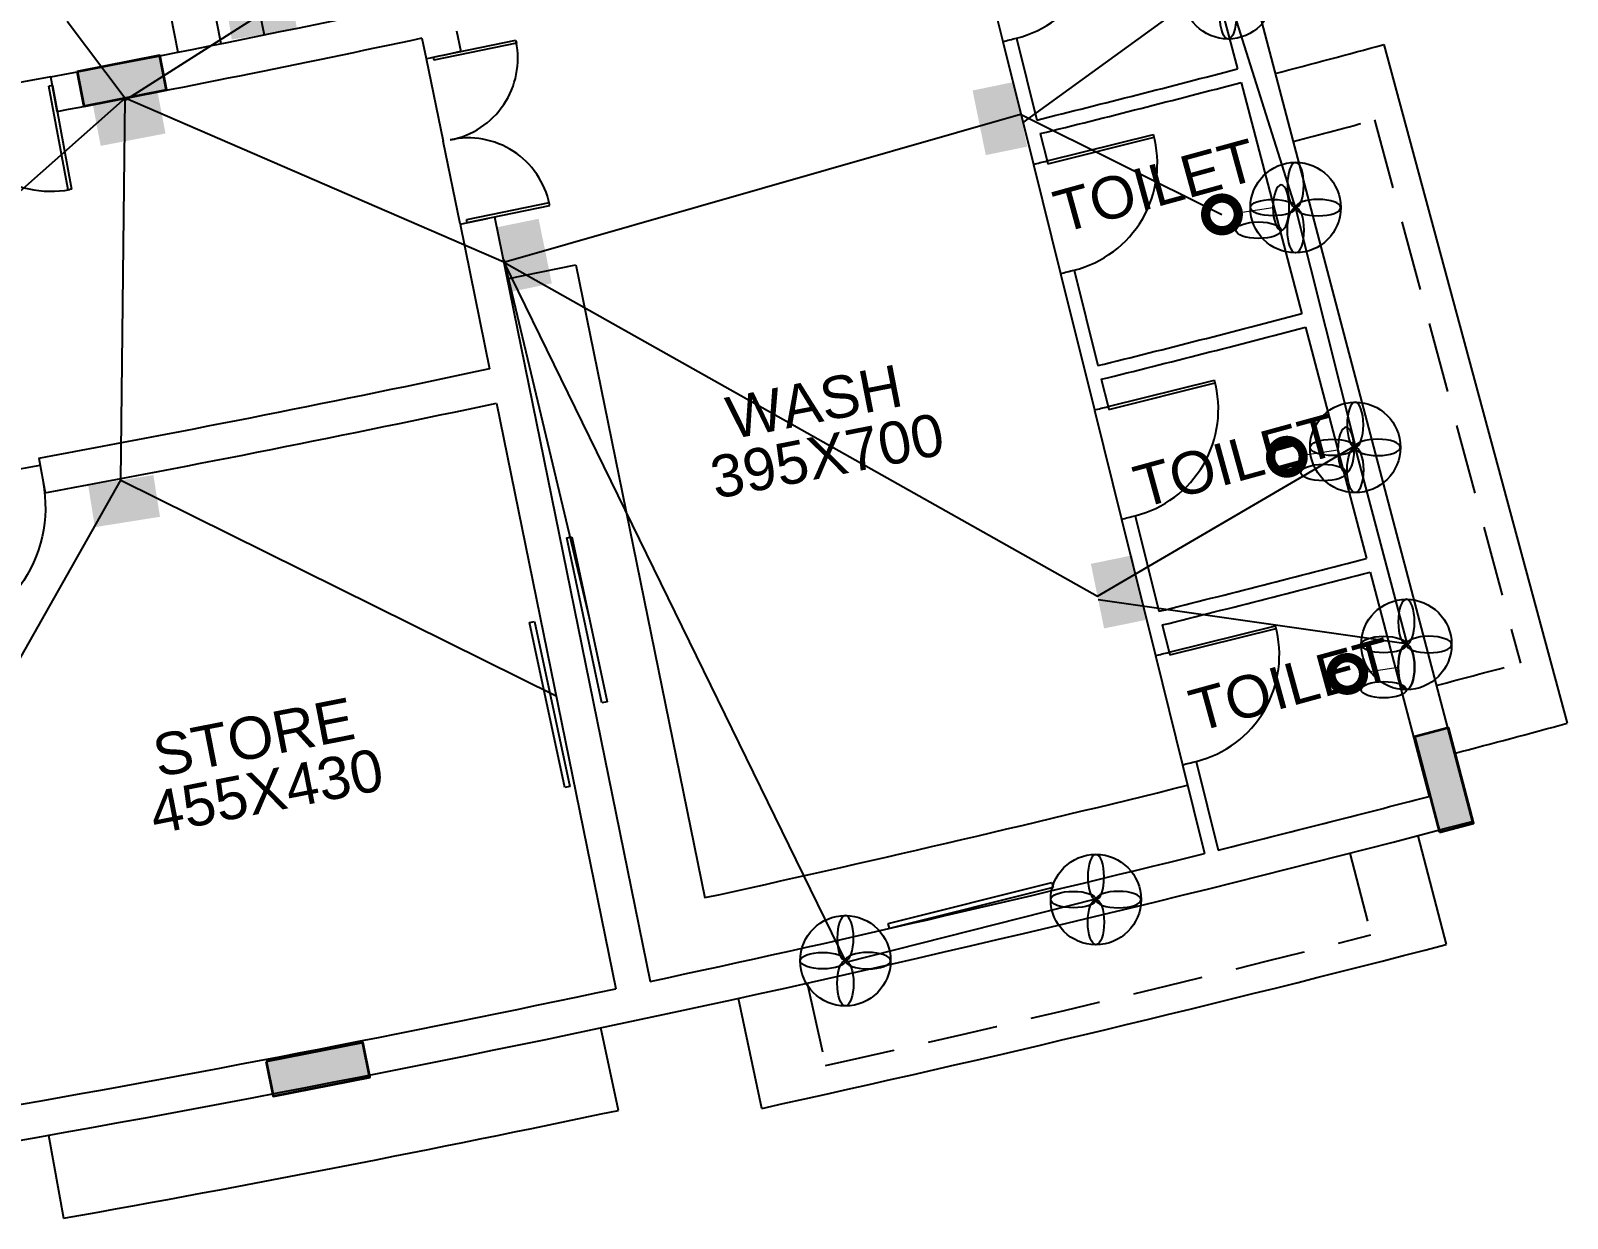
# Model space of a CAD drawing. Header units: inches. Extents: x -221585 to 401252, y -284294 to 332380.
# Drawn here: x 147319 to 148412, y 38702 to 39547 of the extents above; entities that cross this region are included whole.
import ezdxf
from ezdxf.enums import TextEntityAlignment as Align

# ---------------------------------------------------------------- set-up
doc = ezdxf.new("R2010")
doc.units = ezdxf.units.IN
doc.header["$MEASUREMENT"] = 0
doc.linetypes.add('HIDDEN', pattern=[0.375, 0.25, -0.125])
doc.layers.add('A-TEXT', color=3, linetype='Continuous')
doc.layers.add('column fa 25', color=3, linetype='Continuous', lineweight=35)
doc.layers.add('PIE', color=7, linetype='Continuous', lineweight=15)
doc.styles.get("Standard").update_dxf_attribs({"font": 'arial.ttf'})

# ---------------------------------------------------------------- blocks, each defined once
blk = doc.blocks.new('RYTRTRTRTRT')
at = {"color": 1}
for p, q in [((42.51784281896418, 61.1534602869689), (42.51784281896418, 61.75346028696891)), ((42.51784281896418, 61.75346028696891), (42.53784281896421, 61.75346028696891)), ((42.53784281896421, 61.75346028696891), (42.53784281896421, 61.1534602869689)), ((43.71784281896418, 61.75346028696891), (43.6978428189642, 61.75346028696891)), ((43.6978428189642, 61.75346028696891), (43.6978428189642, 61.1534602869689)), ((43.71784281896418, 61.1534602869689), (43.71784281896418, 61.75346028696891)), ((42.51784281896418, 61.1534602869689), (42.53784281896421, 61.1534602869689)), ((42.51784281896418, 61.10346028696891), (43.11784281896421, 61.10346028696891)), ((43.71784281896418, 61.10346028696891), (43.11784281896421, 61.10346028696891)), ((43.71784281896418, 61.1534602869689), (43.6978428189642, 61.1534602869689))]:
    blk.add_line(p, q, dxfattribs=at)
for centre, start, end in [((42.5278428189642, 61.16337695363558), 359.037068388323, 90.00000000000027), ((43.70784281896417, 61.16337695363558), 90, 180.9629316116769)]:
    blk.add_arc(centre, 0.5900833333333324, start, end, dxfattribs=at)
blk = doc.blocks.new('FEGREGRE')
at = {"color": 20, "ltscale": 10}
for p, q in [((357183.5731508203, 114115.4771461716, 0.8421725082232377), (357203.7039292504, 114038.0554099902, 0.4210862541116189)), ((356717.0507664894, 113921.5866897664, 0.4210862541116189), (356700.3435475476, 113999.6794120376, 0.4210862541116189)), ((356615.0957505555, 113920.1474458802, 0.4210862541116189), (356602.5564011558, 113978.758752379, 0.4210862541116189)), ((356209.8131552041, 113902.5001655122, 0.4210862541116189), (356220.2916708002, 113843.4123208981, 0.4210862541116189))]:
    blk.add_line(p, q, dxfattribs=at)
for radius, start, end in [(12848.5, 282.3434219765919, 284.5749974342208), (12828.5, 280.1008292623364, 281.8972090181981)]:
    blk.add_arc((353970.4168312088, 126473.0788032789, 0.4210862541116189), radius, start, end, dxfattribs=at)
blk = doc.blocks.new('TRTH')
at = {"color": 1, "ltscale": 8}
for p, q in [((-589.8393136805753, -68.75925391937484), (-589.8393136805753, -67.97951037179017)), ((-589.8193136805753, -68.75925391937484), (-589.8193136805753, -67.97925391937488)), ((-589.8393136805753, -68.75925391937484), (-589.8193136805753, -68.75925391937484)), ((-589.8393136805753, -68.85925391937485), (-589.0393136805752, -68.85925391937485))]:
    blk.add_line(p, q, dxfattribs=at)
blk.add_arc((-589.8193136805753, -68.75925391937484), 0.7799999999999728, 0, 91.4692835813525, dxfattribs=at)
blk = doc.blocks.new('ddfe')
at = {"layer": 'column fa 25', "ltscale": 10}
h = blk.add_hatch(color=3, dxfattribs=at)
h.set_gradient(color1=(141, 141, 141), color2=(145, 145, 145), one_color=1, tint=0.5699999928474426, name='CYLINDER')
h.paths.add_polyline_path([(177039.0371168449, 119902.3598854549), (177064.0371168449, 119902.3598854549), (177064.0371168449, 119962.3598854549), (177039.0371168449, 119962.3598854549)])
at = {"layer": 'column fa 25', "color": 2, "ltscale": 10}
blk.add_lwpolyline([(177039.0371168449, 119902.3598854549), (177064.0371168449, 119902.3598854549), (177064.0371168449, 119962.3598854549), (177039.0371168449, 119962.3598854549)], close=True, dxfattribs=at)
blk = doc.blocks.new('dd')
at = {"layer": 'column fa 25', "ltscale": 10}
h = blk.add_hatch(color=3, dxfattribs=at)
h.set_gradient(color1=(141, 141, 141), color2=(145, 145, 145), one_color=1, tint=0.5699999928474426, name='CYLINDER')
h.paths.add_polyline_path([(177327.7670854307, 119885.9636786617), (177352.7670854306, 119885.9636786617), (177352.7670854306, 119955.9636786617), (177327.7670854306, 119955.9636786617)])
at = {"layer": 'column fa 25', "color": 1, "ltscale": 10}
blk.add_lwpolyline([(177327.7670854307, 119885.9636786617), (177352.7670854307, 119885.9636786617), (177352.7670854307, 119955.9636786617), (177327.7670854307, 119955.9636786617)], close=True, dxfattribs=at)

msp = doc.modelspace()

# ---------------------------------------------------------------- linework, layer by layer
at = {"color": 4, "ltscale": 8}
for p, q in [((147923.876879297, 40580.28402103329, 0.4210862541116874), (148344.109049236, 38984.67622002942, 0.4210862541116874)), ((148137.6928456979, 39669.72125179099), (148177.1812592759, 39519.82581864393, 0.4210862541116874)), ((148179.7280966008, 39510.15556064298, 0.4210862541116874), (148223.0243302756, 39345.76117785339, 0.4210862541116874)), ((148225.5711675014, 39336.09092022915, 0.4210862541116874), (148268.8673995259, 39171.6965437053, 0.4210862541116874)), ((148271.4142366567, 39162.02628644166, 0.4210862541116874), (148313.4347927361, 39002.47560974641, 0.4210862541116874))]:
    msp.add_line(p, q, dxfattribs=at)
at = {"color": 2, "ltscale": 8}
for p, q in [((147407.3274411166, 39771.66623013944, 0.4302885677967264), (147454.1615672569, 39537.8098326886, 0.4389928785193312)), ((147437.4186336337, 39777.73331023869, 0.4303250302276605), (147484.8614747371, 39543.99964379752, 0.4390300785490589)), ((147377.2178999898, 39765.67699232802, 0.4302491849005297), (147423.4429399929, 39531.6994385398, 0.4389526989462261))]:
    msp.add_line(p, q, dxfattribs=at)
at = {"color": 6}
for p, q in [((148024.673398873, 39481.67681713743), (148160.5957211711, 39580.29853167493)), ((148218.5376755755, 39420.66808541503), (148170.4945279661, 39573.2344030852)), ((147385.2696533002, 39497.10710355229), (147480.9719522905, 39557.75088461654)), ((147386.0448304397, 39498.98828412396, 0.4471613876144147), (147196.1337712233, 39331.02015580537)), ((147655.2396589973, 39382.31942952967, 0.4004067965137874), (148022.8638307341, 39487.52754473521)), ((148022.8638307341, 39487.52754473521), (148166.1096397827, 39416.34236338151)), ((148261.4314407665, 39250.73396363083), (148218.5376755755, 39420.66808541503)), ((147655.2396589973, 39382.31942952967, 0.4004067965137831), (148077.5815697108, 39144.88334394505, 0.8421725082233061)), ((147655.2396589973, 39382.31942952967, 0.4004067965137792), (147898.5304173226, 38884.58591345626)), ((147655.355003416, 39384.23567777017), (147716.1942296501, 39128.43967495789)), ((148077.5815697108, 39144.88334394505, 0.842172508223306), (148260.5383443406, 39251.87906138253)), ((148260.8394491957, 39250.20178045874), (148297.8278384375, 39110.54238765305)), ((147247.3875969099, 38987.85145070971, 0.4377343540762333), (147382.9208212948, 39227.29257553525)), ((147382.9208212948, 39227.29257553525), (147692.5677419697, 39073.905520516, 0.2150880390705317)), ((148078.1199871345, 39142.59812165392), (148295.3590389519, 39111.50038022306)), ((147898.5304173226, 38884.58591345626), (148076.3838594362, 38929.63442646324))]:
    msp.add_line(p, q, dxfattribs=at)
at = {"color": 144}
msp.add_line((147385.9257702176, 39498.88298050055, 0.4468810504168929), (147344.6990919129, 39553.59288665905), dxfattribs=at)
at = {"color": 4, "ltscale": 10}
for p, q in [((147597.1013182412, 39541.780047076), (147600.2183434805, 39527.10890484913, 0.4214451629217114)), ((147621.7348031009, 39546.97160428457), (147624.681552551, 39532.264248878, 0.4214387869666434)), ((148010.2858230631, 39539.30204711415, 0.4246334551271105), (148031.9765173003, 39451.95492778806, 0.4277788902990294)), ((148019.9920513901, 39541.70811210573, 0.4246335995781768), (148034.4525093314, 39483.47671888751, 0.4267305556512764)), ((147337.6917059089, 39489.63504169486), (147333.1568501249, 39514.22062068572)), ((148036.862585655, 39473.77148668445, 0.4270800483301261), (148041.6827383021, 39454.36102227838, 0.4277790336878263)), ((147624.1833735037, 39409.52633611372, 0.425635835498903), (147645.1554833503, 39306.62829904974, 0.429303147642264)), ((147648.6742567034, 39414.5460370561, 0.4256348589920374), (147759.4423381613, 38870.83533544638)), ((147657.6638950793, 39370.41994473542, 0.4219465161658181), (147706.6604034062, 39380.40614275588, 0.4272075117330927)), ((147706.6604034062, 39380.40614275588, 0.4272075117330927), (147798.38109456, 38930.38565617258, 0.443246356032738)), ((148060.9633488905, 39376.71916465403, 0.430574975118627), (148077.8338831553, 39308.78253923275, 0.4330214238705772)), ((148051.2571343102, 39374.31304430449, 0.4305748326610382), (148075.3579054563, 39277.26069041854, 0.4340697605966766)), ((148080.2439594791, 39299.07730702974, 0.4333709165494224), (148085.0641121262, 39279.66684262367, 0.4340699019071226)), ((147650.1474757394, 39282.13547397751, 0.4301760781409947), (147734.9880082, 38865.67556705448)), ((147324.6495185132, 39243.02694433613, -0.1075529285274032), (147329.1412408986, 39218.43513537169)), ((148104.3447227145, 39202.02498499933, 0.4368658433379207), (148121.2152569794, 39134.08835957805, 0.4393122920898692)), ((148094.638522282, 39199.61880767683, 0.4368657029319707), (148118.7392932027, 39102.56645469827, 0.4403606308349349)), ((148123.6253333029, 39124.38312737498, 0.4396617847687197), (148128.44548595, 39104.97266296891, 0.440360770126419)), ((148147.7260965384, 39027.33080534457, 0.4431567115572171), (148163.3916007011, 38964.2467980262)), ((148138.019909852, 39024.9245726669, 0.4431565731446486), (148153.6854108235, 38961.84054374206, 0.4454282762631661))]:
    msp.add_line(p, q, dxfattribs=at)
at = {"color": 20, "ltscale": 10}
msp.add_line((148281.2032916736, 39537.13415902012), (148411.705068172, 39054.46523902338), dxfattribs=at)
at = {"color": 1}
for p, q in [((147382.9208212948, 39227.29257553525), (147385.9257702176, 39498.88298050055, 0.4468810504168988)), ((147655.2396589973, 39382.31942952965, 0.4004067965137634), (147386.0386421671, 39499.03729973643, 0.4471613876144147))]:
    msp.add_line(p, q, dxfattribs=at)
at = {"color": 20, "linetype": 'HIDDEN', "ltscale": 200}
for p, q in [((148274.6262747158, 39483.57800214749), (148378.3877743394, 39097.2704158955)), ((148257.133147823, 38962.09612304901, 0.4219386761448932), (148272.0056940192, 38903.96861347189)), ((147871.1126986176, 38869.69685103861), (147884.1713099779, 38811.13515135919))]:
    msp.add_line(p, q, dxfattribs=at)
at = {"color": 1, "ltscale": 10}
msp.add_line((147624.1833735037, 39409.52633611369, 0.4214094062605381), (147643.7804797397, 39413.52051026793, 0.4256358354937578), dxfattribs=at)
at = {"color": 5}
for p, q in [((147700.0520762218, 39186.29183326924), (147703.6452679876, 39187.06102109392)), ((147725.1499995468, 39069.04914099714), (147700.0520762218, 39186.29183326924)), ((147703.6452679876, 39187.06102109392), (147728.7431913126, 39069.81832882186)), ((147673.5226719048, 39126.0259286692), (147677.1158636706, 39126.79511649389)), ((147698.6205952297, 39008.78323639711), (147673.5226719048, 39126.0259286692)), ((147677.1158636706, 39126.79511649389), (147702.2137869955, 39009.55242422182)), ((147728.7431913126, 39069.81832882186), (147725.1499995468, 39069.04914099714)), ((147702.2137869955, 39009.55242422182), (147698.6205952297, 39008.78323639711)), ((147928.7894239302, 38912.0684353893), (148045.1106495286, 38941.13950557434)), ((148045.1106495286, 38941.13950557434), (148046.0016042482, 38937.57455442977)), ((148046.0016042482, 38937.57455442977), (147929.6803786497, 38908.50348424473)), ((147929.6803786497, 38908.50348424473), (147928.7894239302, 38912.0684353893))]:
    msp.add_line(p, q, dxfattribs=at)
for centre in [(148170.4945279721, 39573.23440308521), (148218.4704220908, 39421.20208697185), (148260.8897676335, 39250.66380308034), (148297.275355134, 39110.46939232085), (148076.451577598, 38929.098587211), (147898.2824817801, 38885.60833084375)]:
    msp.add_circle(centre, 32.15247622728348, dxfattribs=at)
at = {"color": 4, "ltscale": 10}
for centre, radius, start, end in [((145104.7124244797, 51271.45854580775, -28.99995578319036), 11966.56208717097, 280.7324215738499, 284.6511007671485), ((145092.1313793858, 51332.11455697991), 12053.5, 280.7369021393733, 281.9954734542673), ((145092.1313793858, 51332.11455697991), 12148.5, 283.8983642801382, 283.9459193991863), ((145091.968720342, 51332.08144061128, 0.4235316730121988), 12068.50002038664, 281.9954734542673, 282.1141682724787), ((145092.1313793733, 51332.11455703201, 0.8421725082233061), 12208.50000005357, 283.9459185693121, 284.6371459036504), ((145026.6079712714, 51592.50073039127, 0.842172508221981), 12487.00249562294, 283.9497623207056, 284.626219538709), ((145092.1313793858, 51332.11455697991), 12238.5, 283.8990273195641, 283.9459201328183), ((145092.1313793858, 51332.11455697991), 12318.5, 283.8990273195641, 283.9459207771351), ((145092.1313794468, 51332.11455673692, 0.8421725082233061), 12388.49999974948, 283.9459185693121, 284.6388557401031), ((145027.9615324204, 51587.11531207754, 0.842172508225619), 12661.44960215972, 283.9496395432607, 284.6282749520133), ((145091.2716086031, 51337.03890735013, -0.1075529285274032), 12298.5, 280.4628285071842, 281.9858064450348), ((145092.1313793858, 51332.11455697991), 12318.5, 280.4620720976192, 281.9850500357071), ((145092.1313793858, 51332.11455697991), 12418.5, 283.8997095438949, 283.9459215692295), ((145092.1313793858, 51332.11455697991), 12498.5, 283.8997095438949, 283.9459221946321), ((145092.1313793828, 51332.11455699388, 0.8421725082233061), 12568.5000000143, 283.9459227358777, 284.6405166014822), ((145029.2606558055, 51581.94666827423, 0.8421725082233061), 12836.12021340115, 283.9495226679313, 284.6302652104848), ((145092.1313793858, 51332.11455697991), 12598.5, 283.9003722418898, 283.9459229660927), ((145092.1313793858, 51332.11455697991), 12678.5, 283.9003722418898, 283.9459235726297), ((145092.1313793858, 51332.11455697991), 12693.5, 282.3098632359633, 283.9009809398473), ((145092.1313793968, 51332.11455693532, 0.8421725082233061), 12743.49999995409, 283.9459240984, 284.6420863453596), ((145092.1313793858, 51332.11455697991), 12768.5, 279.1997111641525, 284.7550703661458), ((145092.1313793858, 51332.11455697991), 12743.5, 282.0817324106047, 283.9009809398473), ((145092.1313793858, 51332.11455697991), 12743.5, 279.9037719402968, 281.9693612972926)]:
    msp.add_arc(centre, radius, start, end, dxfattribs=at)
at = {"color": 20, "ltscale": 10}
for radius, start in [(12218.5, 284.7544739137963), (12718.5, 284.7544877244482)]:
    msp.add_arc((145092.1313793845, 51332.11455697962), radius, start, 285.1296177537055, dxfattribs=at)
at = {"color": 20, "linetype": 'HIDDEN', "ltscale": 200}
for centre, radius, start, end in [((145092.1313793845, 51332.11455697962), 12268.5, 284.7544739137963, 285.0346856734531), ((145092.1313793845, 51332.11455697962), 12668.5, 284.7544877244482, 285.0346856734531), ((145092.1313793858, 51332.11455697991), 12828.5, 282.5706633406542, 284.3518467220713)]:
    msp.add_arc(centre, radius, start, end, dxfattribs=at)
at = {"color": 5}
for centre, major_axis, ratio in [((148170.4945279721, 39557.15816497155), (0, 16.07623811364174), 0.3610421836122487), ((148202.3941839711, 39421.20208697185), (16.07623811364174, 0), 0.3635235732005325), ((148218.4704220908, 39405.1258488582), (0, 16.07623811364174), 0.3610421836122487), ((148192.1221459643, 39405.12584885822), (16.07623811364174, 0), 0.3635235732005325), ((148244.8135295139, 39250.66380308034), (16.07623811364174, 0), 0.3635235732005325), ((148260.8897676335, 39234.58756496669), (0, 16.07623811364174), 0.3610421836122487), ((148238.2722256646, 39232.78658754241, 0.4210862541116874), (16.07623811364174, 0), 0.3635235732005325), ((148281.1991170143, 39110.46939232085), (16.07623811364174, 0), 0.3635235732005325), ((148297.275355134, 39094.3931542072), (0, 16.07623811364174), 0.3610421836122487), ((148281.1991170143, 39078.31691609356), (16.07623811364174, 0), 0.3635235732005325), ((148060.3753394784, 38929.098587211), (16.07623811364174, 0), 0.3635235732005325), ((148076.451577598, 38913.02234909734), (0, 16.07623811364174), 0.3610421836122487), ((147882.2062436604, 38885.60833084375), (16.07623811364174, 0), 0.3635235732005325), ((147898.2824817801, 38869.53209273009), (0, 16.07623811364174), 0.3610421836122487)]:
    msp.add_ellipse(centre, major_axis=major_axis, ratio=ratio, dxfattribs=at)
at = {"color": 5, "extrusion": (0, 0, -1)}
for centre, major_axis, ratio in [((148218.4704220908, 39437.27832508548), (0, -16.07623811364174), 0.3610421836122487), ((148208.198384084, 39421.20208697185), (0, -16.07623811364174), 0.3610421836122487), ((148234.5466601984, 39421.20208697185), (-16.07623811364174, 0), 0.3635235732005325), ((148260.8897676335, 39266.74004119397), (0, -16.07623811364174), 0.3610421836122487), ((148254.3484637842, 39248.86282565604, 0.4210862541116874), (0, -16.07623811364174), 0.3610421836122487), ((148276.9660057412, 39250.66380308034), (-16.07623811364174, 0), 0.3635235732005325), ((148297.275355134, 39126.54563043448), (0, -16.07623811364174), 0.3610421836122487), ((148313.3515932416, 39110.46939232085), (-16.07623811364174, 0), 0.3635235732005325), ((148297.275355134, 39094.3931542072), (0, -16.07623811364174), 0.3610421836122487), ((148076.451577598, 38945.17482532463), (0, -16.07623811364174), 0.3610421836122487), ((148092.5278157057, 38929.098587211), (-16.07623811364174, 0), 0.3635235732005325), ((147898.2824817801, 38901.68456895738), (0, -16.07623811364174), 0.3610421836122487), ((147914.3587198877, 38885.60833084375), (-16.07623811364174, 0), 0.3635235732005325)]:
    msp.add_ellipse(centre, major_axis=major_axis, ratio=ratio, dxfattribs=at)
at = {"color": 3, "ltscale": 10}
for points in [[(147508.1685189475, 39548.0944211014), (147461.8410046164, 39540.73724525898), (147503.4578350022, 39577.75719968056), (147457.1303206711, 39570.40002383813)], [(147998.1351823412, 39458.53346637341), (147988.7405357196, 39504.49113423561), (148027.561154045, 39464.54871080413), (148018.1665074233, 39510.50637866629)], [(147414.7087910167, 39473.87772866548, 0.4471613876144147), (147368.6307071922, 39465.0926952826, 0.4471613876144147), (147409.083872352, 39503.38080081542, 0.4471613876144147), (147363.0057885275, 39494.59576743251, 0.4471613876144147)], [(147660.0523267268, 39361.25684383907), (147650.6576801052, 39407.21451170127), (147689.4782984305, 39367.27208826979), (147680.0836518088, 39413.22975613196)], [(147410.7952624056, 39201.3083848773), (147364.4677480746, 39193.95120903489), (147406.0845784604, 39230.97116345647), (147359.7570641293, 39223.61398761403)], [(148082.2788930216, 39121.90451001395, 0.8421725082233061), (148072.8842464, 39167.86217787614, 0.8421725082233061), (148111.7048647253, 39127.91975444467, 0.8421725082233061), (148102.3102181037, 39173.87742230683, 0.8421725082233061)]]:
    msp.add_solid(points, dxfattribs=at)
at = {"layer": 'PIE', "color": 6}
for p, q in [((148180.4901914466, 39417.92667095728), (148202.3941839711, 39421.20208697185)), ((148226.6402711469, 39245.58740964147, 0.4210862541116874), (148248.5442636714, 39248.86282565604, 0.4210862541116874)), ((148269.5671624966, 39091.11773819262), (148291.4711550211, 39094.3931542072))]:
    msp.add_line(p, q, dxfattribs=at)
at = {"layer": 'PIE', "color": 6, "const_width": 6.593782186996396}
for points in [[(148164.3935051353, 39427.8188293695, 1), (148167.8257744301, 39404.86589739351, 1)], [(148253.4704761853, 39101.00989660484, 1), (148256.9027454801, 39078.05696462885, 1)]]:
    msp.add_lwpolyline(points, format="xyb", close=True, dxfattribs=at)
at = {"layer": 'PIE', "color": 6, "const_width": 6.593782186996396, "elevation": 0.4210862541116874}
msp.add_lwpolyline([(148210.5435848355, 39255.47956805368, 1), (148213.9758541304, 39232.5266360777, 1)], format="xyb", close=True, dxfattribs=at)

# ---------------------------------------------------------------- block references
at = {"color": 4}
for name, p, xscale, yscale, zscale, rotation in [('TRTH', (168902.2223112101, -15964.01538201125, 0.8491391244922871), 99.99999999999221, 99.99999999999221, 99.99999999999221, 283.9590990273752), ('RYTRTRTRTRT', (151177.4597690233, 48006.2225246196), 125.2224257317825, 125.2224257317825, 125.2224257317825, 190.4749571081583), ('TRTH', (168943.1936226389, -16129.00438555212, 0.8550805020525457), 99.99999999999221, 99.99999999999221, 99.99999999999221, 283.9590990273752), ('TRTH', (168986.5752420095, -16303.69856590372, 0.8550805020525457), 99.99999999999221, 99.99999999999221, 99.99999999999221, 283.9590990273752), ('TRTH', (221314.8903165941, 43844.14140381251, 0.4296120688773429), -125.0021863920129, 125.0021863920119, 125.002186392009, 190.2298877583654), ('TRTH', (169029.9723215451, -16478.38891837239, 1.295441132887413), 99.99999999999221, 99.99999999999221, 99.99999999999221, 283.9590990273752)]:
    msp.add_blockref(name, p, dxfattribs=dict(at, xscale=xscale, yscale=yscale, zscale=zscale, rotation=rotation))
at = {"color": 4, "ltscale": 10, "xscale": 100.0000408489526, "yscale": 100.0000408489526, "zscale": 100.0000408489526, "rotation": 281.6007146226124}
msp.add_blockref('RYTRTRTRTRT', (140759.6952460776, 42463.31175822456, 0.421445162926567), dxfattribs=at)
at = {"color": 1}
msp.add_blockref('FEGREGRE', (-208878.207171523, -75140.96424629935, -0.42108625411155), dxfattribs=at)
at = {"layer": 'column fa 25', "color": 3, "extrusion": (-0.003455625794714163, 0.01754947131916361, 0.9998400245573213), "rotation": 90.0000000000335}
msp.add_blockref('ddfe', (-32308.02882512148, -187342.5780916842, 184.3233151664604), dxfattribs=at)
at = {"layer": 'column fa 25', "color": 3, "extrusion": (-0.004039195016050238, 0.01918558092273079, 0.9998077807200142), "rotation": 182.8652553230045}
msp.add_blockref('dd', (17944.28753789806, 121016.9829587054, 133.5968223946411), dxfattribs=at)
at = {"layer": 'column fa 25', "color": 3, "rotation": 281.1395054620153}
msp.add_blockref('dd', (-4400.310872063419, 189638.9059821062, 8.403259283070728e-07), dxfattribs=at)

# ---------------------------------------------------------------- texts
at = {"layer": 'A-TEXT'}
for s, rotation, p in [('TOILET', 15.35862537567274, (148118.5884348633, 39436.81190987292, 0.8550805020525457)), ('WASH', 11.07152445098766, (147876.1311619823, 39283.13513166658, -0.42108625411155)), ('395X700', 11.07152445098766, (147885.2805047498, 39244.74632341767, -0.42108625411155)), ('TOILET', 15.35862537567274, (148175.5216138868, 39241.20123293152, -0.004210862541571696)), ('TOILET', 15.35862537567274, (148214.9909063823, 39082.01731747092, 1.320401214134854)), ('STORE', 11.07152445098766, (147477.3590674239, 39044.63485571285, -0.42108625411155)), ('455X430', 11.07152445098766, (147486.5084101914, 39006.24604746394, -0.42108625411155))]:
    msp.add_text(s, height=30, rotation=rotation, dxfattribs=at).set_placement(p, align=Align.MIDDLE)

doc.saveas('drawing.dxf')
